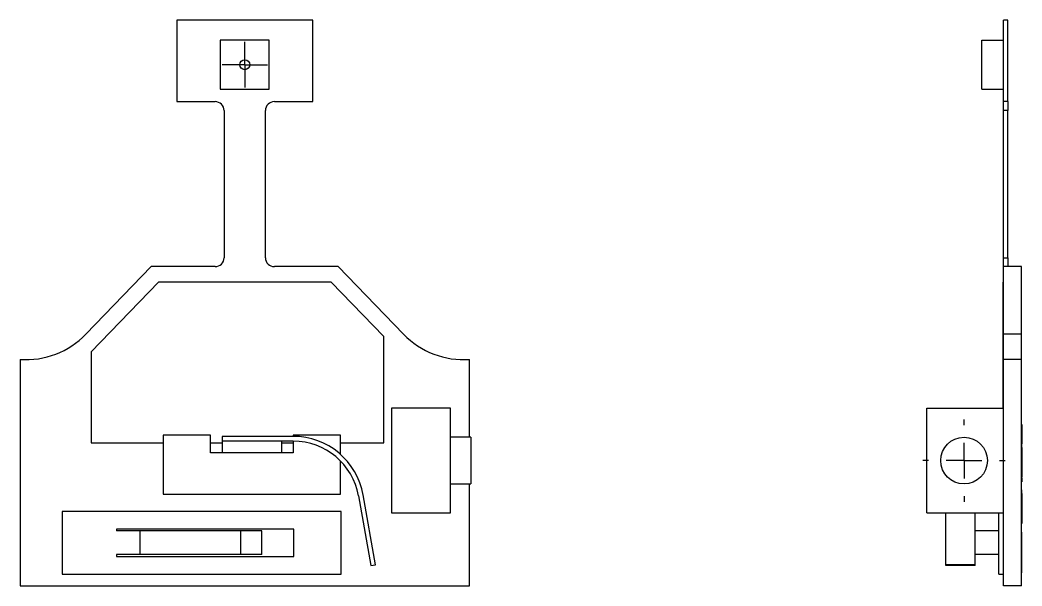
# Model space of a CAD drawing. Extents: x 3.88 to 7.18, y 3.42 to 4.37.
# Drawn here: x 3.88 to 5.574, y 3.418 to 4.375 of the extents above; entities that cross this region are included whole.
import ezdxf

# ---------------------------------------------------------------- set-up
doc = ezdxf.new("R2010")
doc.units = 0
doc.header["$MEASUREMENT"] = 0
doc.layers.get('0').update_dxf_attribs({"linetype": 'CONTINUOUS'})

# ---------------------------------------------------------------- blocks, each defined once
blk = doc.blocks.new('SW_CENTERMARKSYMBOL_0')
at = {"color": 0, "linetype": 'CONTINUOUS'}
for p, q in [((0, 0.03), (0, 0.0385)), ((0, 0), (0, 0.03)), ((-0.03, 0), (-0.0385, 0)), ((0, 0), (-0.03, 0)), ((0, 0), (0, -0.03)), ((0, 0), (0.03, 0)), ((0.03, 0), (0.0385, 0)), ((0, -0.03), (0, -0.0385))]:
    blk.add_line(p, q, dxfattribs=at)
blk = doc.blocks.new('SW_CENTERMARKSYMBOL_1')
at = {"color": 0, "linetype": 'CONTINUOUS'}
for p, q in [((0, 0.06), (0, 0.0695)), ((0, 0), (0, 0.03)), ((-0.06, 0), (-0.0695, 0)), ((0, 0), (-0.03, 0)), ((0, 0), (0, -0.03)), ((0, 0), (0.03, 0)), ((0.06, 0), (0.0695, 0)), ((0, -0.06), (0, -0.0695))]:
    blk.add_line(p, q, dxfattribs=at)

msp = doc.modelspace()

# ---------------------------------------------------------------- linework, layer by layer
at = {"color": 7, "linetype": 'CONTINUOUS'}
for p, q in [((4.1451, 4.3748), (4.1451, 4.2368)), ((4.3751, 4.3748), (4.1451, 4.3748)), ((4.3751, 4.2368), (4.3751, 4.3748)), ((5.5504, 4.3748), (5.5434, 4.3748)), ((5.5434, 4.2368), (5.5434, 4.3748)), ((5.5504, 4.2368), (5.5504, 4.3748)), ((4.2186, 4.3408), (4.2186, 4.2578)), ((4.3016, 4.3408), (4.2186, 4.3408)), ((4.3016, 4.2578), (4.3016, 4.3408)), ((5.5064, 4.2578), (5.5064, 4.3408)), ((5.5064, 4.3408), (5.5434, 4.3408)), ((4.2186, 4.2578), (4.3016, 4.2578)), ((5.5064, 4.2578), (5.5434, 4.2578)), ((4.1451, 4.2368), (4.2101, 4.2368)), ((4.3101, 4.2368), (4.3751, 4.2368)), ((5.5504, 4.2368), (5.5434, 4.2368)), ((5.5434, 4.2218), (5.5434, 4.2368)), ((5.5504, 4.2368), (5.5504, 4.2218)), ((4.2251, 4.2218), (4.2251, 3.9728)), ((4.2951, 3.9728), (4.2951, 4.2218)), ((5.5504, 4.2218), (5.5434, 4.2218)), ((5.5434, 3.9728), (5.5434, 4.2218)), ((5.5504, 3.9728), (5.5504, 4.2218)), ((5.5434, 3.9728), (5.5504, 3.9728)), ((5.5434, 3.9578), (5.5434, 3.9728)), ((5.5504, 3.9728), (5.5504, 3.9578)), ((4.1019, 3.9578), (3.9915, 3.8435)), ((4.2101, 3.9578), (4.1019, 3.9578)), ((4.4182, 3.9578), (4.3101, 3.9578)), ((4.5286, 3.8435), (4.4182, 3.9578)), ((5.5734, 3.9578), (5.5434, 3.9578)), ((5.5434, 3.8435), (5.5434, 3.9578)), ((5.5734, 3.8435), (5.5734, 3.9578)), ((4.1141, 3.9318), (4.0001, 3.8138)), ((4.4061, 3.9318), (4.1141, 3.9318)), ((4.4951, 3.8397), (4.4061, 3.9318)), ((5.5424, 3.9318), (5.5434, 3.9318)), ((5.5424, 3.8397), (5.5424, 3.9318)), ((4.4951, 3.6598), (4.4951, 3.8397)), ((5.5424, 3.8397), (5.5434, 3.8397)), ((5.5424, 3.7183), (5.5424, 3.8397)), ((5.5734, 3.8435), (5.5434, 3.8435)), ((5.5434, 3.8008), (5.5434, 3.8435)), ((5.5734, 3.8008), (5.5734, 3.8435)), ((4.0001, 3.8138), (4.0001, 3.6598)), ((3.8801, 3.8008), (3.8801, 3.4178)), ((4.6401, 3.6693), (4.6401, 3.8008)), ((5.5734, 3.8008), (5.5434, 3.8008)), ((5.5434, 3.4178), (5.5434, 3.8008)), ((5.5734, 3.4178), (5.5734, 3.8008)), ((4.5081, 3.7183), (4.5081, 3.5413)), ((4.6081, 3.7183), (4.5081, 3.7183)), ((4.6081, 3.5413), (4.6081, 3.7183)), ((5.4134, 3.5413), (5.4134, 3.7183)), ((5.4134, 3.7183), (5.5434, 3.7183)), ((5.5744, 3.691), (5.5734, 3.691)), ((5.5744, 3.691), (5.5744, 3.6583)), ((4.0001, 3.6598), (4.1221, 3.6598)), ((4.1221, 3.6728), (4.1221, 3.5728)), ((4.2021, 3.6728), (4.1221, 3.6728)), ((4.2021, 3.6428), (4.2021, 3.6728)), ((4.2021, 3.6598), (4.2221, 3.6598)), ((4.342, 3.6708), (4.2221, 3.6708)), ((4.2221, 3.6708), (4.2221, 3.6628)), ((4.342, 3.6628), (4.2221, 3.6628)), ((4.2221, 3.6628), (4.2221, 3.6428)), ((4.3221, 3.6628), (4.3221, 3.6428)), ((4.3221, 3.6598), (4.3421, 3.6598)), ((4.3421, 3.6728), (4.3421, 3.6708)), ((4.4221, 3.6728), (4.3421, 3.6728)), ((4.3421, 3.6628), (4.3421, 3.6428)), ((4.4221, 3.6402), (4.4221, 3.6728)), ((4.4221, 3.6598), (4.4951, 3.6598)), ((4.6421, 3.6693), (4.6081, 3.6693)), ((4.6421, 3.6693), (4.6421, 3.5903)), ((4.2221, 3.6428), (4.2021, 3.6428)), ((4.3221, 3.6428), (4.2221, 3.6428)), ((4.3421, 3.6428), (4.3221, 3.6428)), ((5.5744, 3.6582), (5.5734, 3.6582)), ((5.5744, 3.6518), (5.5734, 3.6518)), ((5.5744, 3.6518), (5.5744, 3.6018)), ((4.4221, 3.5728), (4.4221, 3.6291)), ((5.5744, 3.6018), (5.5734, 3.6018)), ((5.5744, 3.6004), (5.5734, 3.6004)), ((5.5744, 3.5939), (5.5734, 3.5939)), ((5.5744, 3.6003), (5.5744, 3.5939)), ((4.6081, 3.5903), (4.6421, 3.5903)), ((4.6401, 3.4178), (4.6401, 3.5903)), ((5.5744, 3.5806), (5.5734, 3.5806)), ((4.1221, 3.5728), (4.4221, 3.5728)), ((4.4523, 3.5703), (4.4731, 3.4522)), ((4.481, 3.4536), (4.4602, 3.5717)), ((5.5744, 3.5742), (5.5734, 3.5742)), ((5.5744, 3.5742), (5.5744, 3.5242)), ((4.4231, 3.5438), (3.9511, 3.5438)), ((3.9511, 3.5438), (3.9511, 3.4378)), ((4.4231, 3.4378), (4.4231, 3.5438)), ((4.5081, 3.5413), (4.6081, 3.5413)), ((5.4134, 3.5413), (5.5434, 3.5413)), ((5.4454, 3.4536), (5.4454, 3.5413)), ((5.4954, 3.4536), (5.4954, 3.5413)), ((5.5354, 3.4378), (5.5354, 3.5413)), ((5.5744, 3.5242), (5.5734, 3.5242)), ((4.0431, 3.5138), (4.0431, 3.5108)), ((4.3431, 3.5138), (4.0431, 3.5138)), ((4.0831, 3.5108), (4.0431, 3.5108)), ((4.0831, 3.4708), (4.0831, 3.5108)), ((4.2533, 3.5108), (4.0831, 3.5108)), ((4.2533, 3.4708), (4.2533, 3.5108)), ((4.2888, 3.5108), (4.2533, 3.5108)), ((4.2888, 3.4708), (4.2888, 3.5108)), ((4.3431, 3.4678), (4.3431, 3.5138)), ((5.5354, 3.5108), (5.4954, 3.5108)), ((5.5744, 3.5228), (5.5734, 3.5228)), ((5.5744, 3.5086), (5.5734, 3.5086)), ((5.5744, 3.507), (5.5744, 3.5086)), ((5.5744, 3.507), (5.5734, 3.507)), ((5.5744, 3.5003), (5.5734, 3.5003)), ((5.5744, 3.5003), (5.5744, 3.507)), ((5.5744, 3.4431), (5.5744, 3.5003)), ((4.0431, 3.4708), (4.0431, 3.4678)), ((4.0831, 3.4708), (4.0431, 3.4708)), ((4.0431, 3.4678), (4.3431, 3.4678)), ((4.2533, 3.4708), (4.0831, 3.4708)), ((4.2888, 3.4708), (4.2533, 3.4708)), ((5.5354, 3.4708), (5.4954, 3.4708)), ((4.4731, 3.4522), (4.481, 3.4536)), ((5.4954, 3.4536), (5.4454, 3.4536)), ((5.4454, 3.4522), (5.4454, 3.4536)), ((5.4954, 3.4522), (5.4454, 3.4522)), ((5.4954, 3.4522), (5.4954, 3.4536)), ((5.5744, 3.4431), (5.5734, 3.4431)), ((5.5744, 3.4403), (5.5734, 3.4403)), ((5.5744, 3.4403), (5.5744, 3.4431)), ((3.9511, 3.4378), (4.4231, 3.4378)), ((5.5354, 3.4378), (5.5434, 3.4378)), ((3.8801, 3.4178), (4.6401, 3.4178)), ((5.5734, 3.4178), (5.5434, 3.4178))]:
    msp.add_line(p, q, dxfattribs=at)
for centre, radius in [((4.2601, 4.2993), 0.00845), ((5.4764, 3.6298), 0.0395)]:
    msp.add_circle(centre, radius, dxfattribs=at)
for centre, radius, start, end in [((4.2101, 4.2218), 0.015, 0, 90), ((4.3101, 4.2218), 0.015, 90, 180), ((4.2101, 3.9728), 0.015, 270, 0), ((4.3101, 3.9728), 0.015, 180, 270), ((3.8901, 3.9415), 0.141, 265.9331, 316), ((4.6301, 3.9415), 0.141, 224, 274.0669), ((4.342, 3.5508), 0.12, 10, 90), ((4.342, 3.5508), 0.112, 10, 90)]:
    msp.add_arc(centre, radius, start, end, dxfattribs=at)
for points, knots in [([(5.5744, 3.6519), (5.5744, 3.6524), (5.5744, 3.6538), (5.5744, 3.6555), (5.5744, 3.6571), (5.5744, 3.6581), (5.5744, 3.6582), (5.5744, 3.6582)], [0, 0, 0, 0, 0.129065, 0.346796, 0.564508, 0.782251, 1, 1, 1, 1]), ([(5.5744, 3.6004), (5.5744, 3.6005), (5.5744, 3.6006), (5.5744, 3.6011), (5.5744, 3.6017), (5.5744, 3.6017)], [0, 0, 0, 0, 0.487716, 0.975415, 1, 1, 1, 1]), ([(5.5744, 3.5743), (5.5744, 3.5748), (5.5744, 3.5761), (5.5744, 3.5779), (5.5744, 3.5794), (5.5744, 3.5804), (5.5744, 3.5805), (5.5744, 3.5806)], [0, 0, 0, 0, 0.129065, 0.346796, 0.564508, 0.782251, 1, 1, 1, 1]), ([(5.5744, 3.5228), (5.5744, 3.5228), (5.5744, 3.523), (5.5744, 3.5235), (5.5744, 3.524), (5.5744, 3.5241)], [0, 0, 0, 0, 0.487716, 0.975415, 1, 1, 1, 1])]:
    msp.add_open_spline(points, degree=3, knots=knots, dxfattribs=at)

# ---------------------------------------------------------------- block references
for name, p in [('SW_CENTERMARKSYMBOL_0', (4.2601, 4.2993)), ('SW_CENTERMARKSYMBOL_1', (5.4764, 3.6298))]:
    msp.add_blockref(name, p, dxfattribs=at)

doc.saveas('drawing.dxf')
